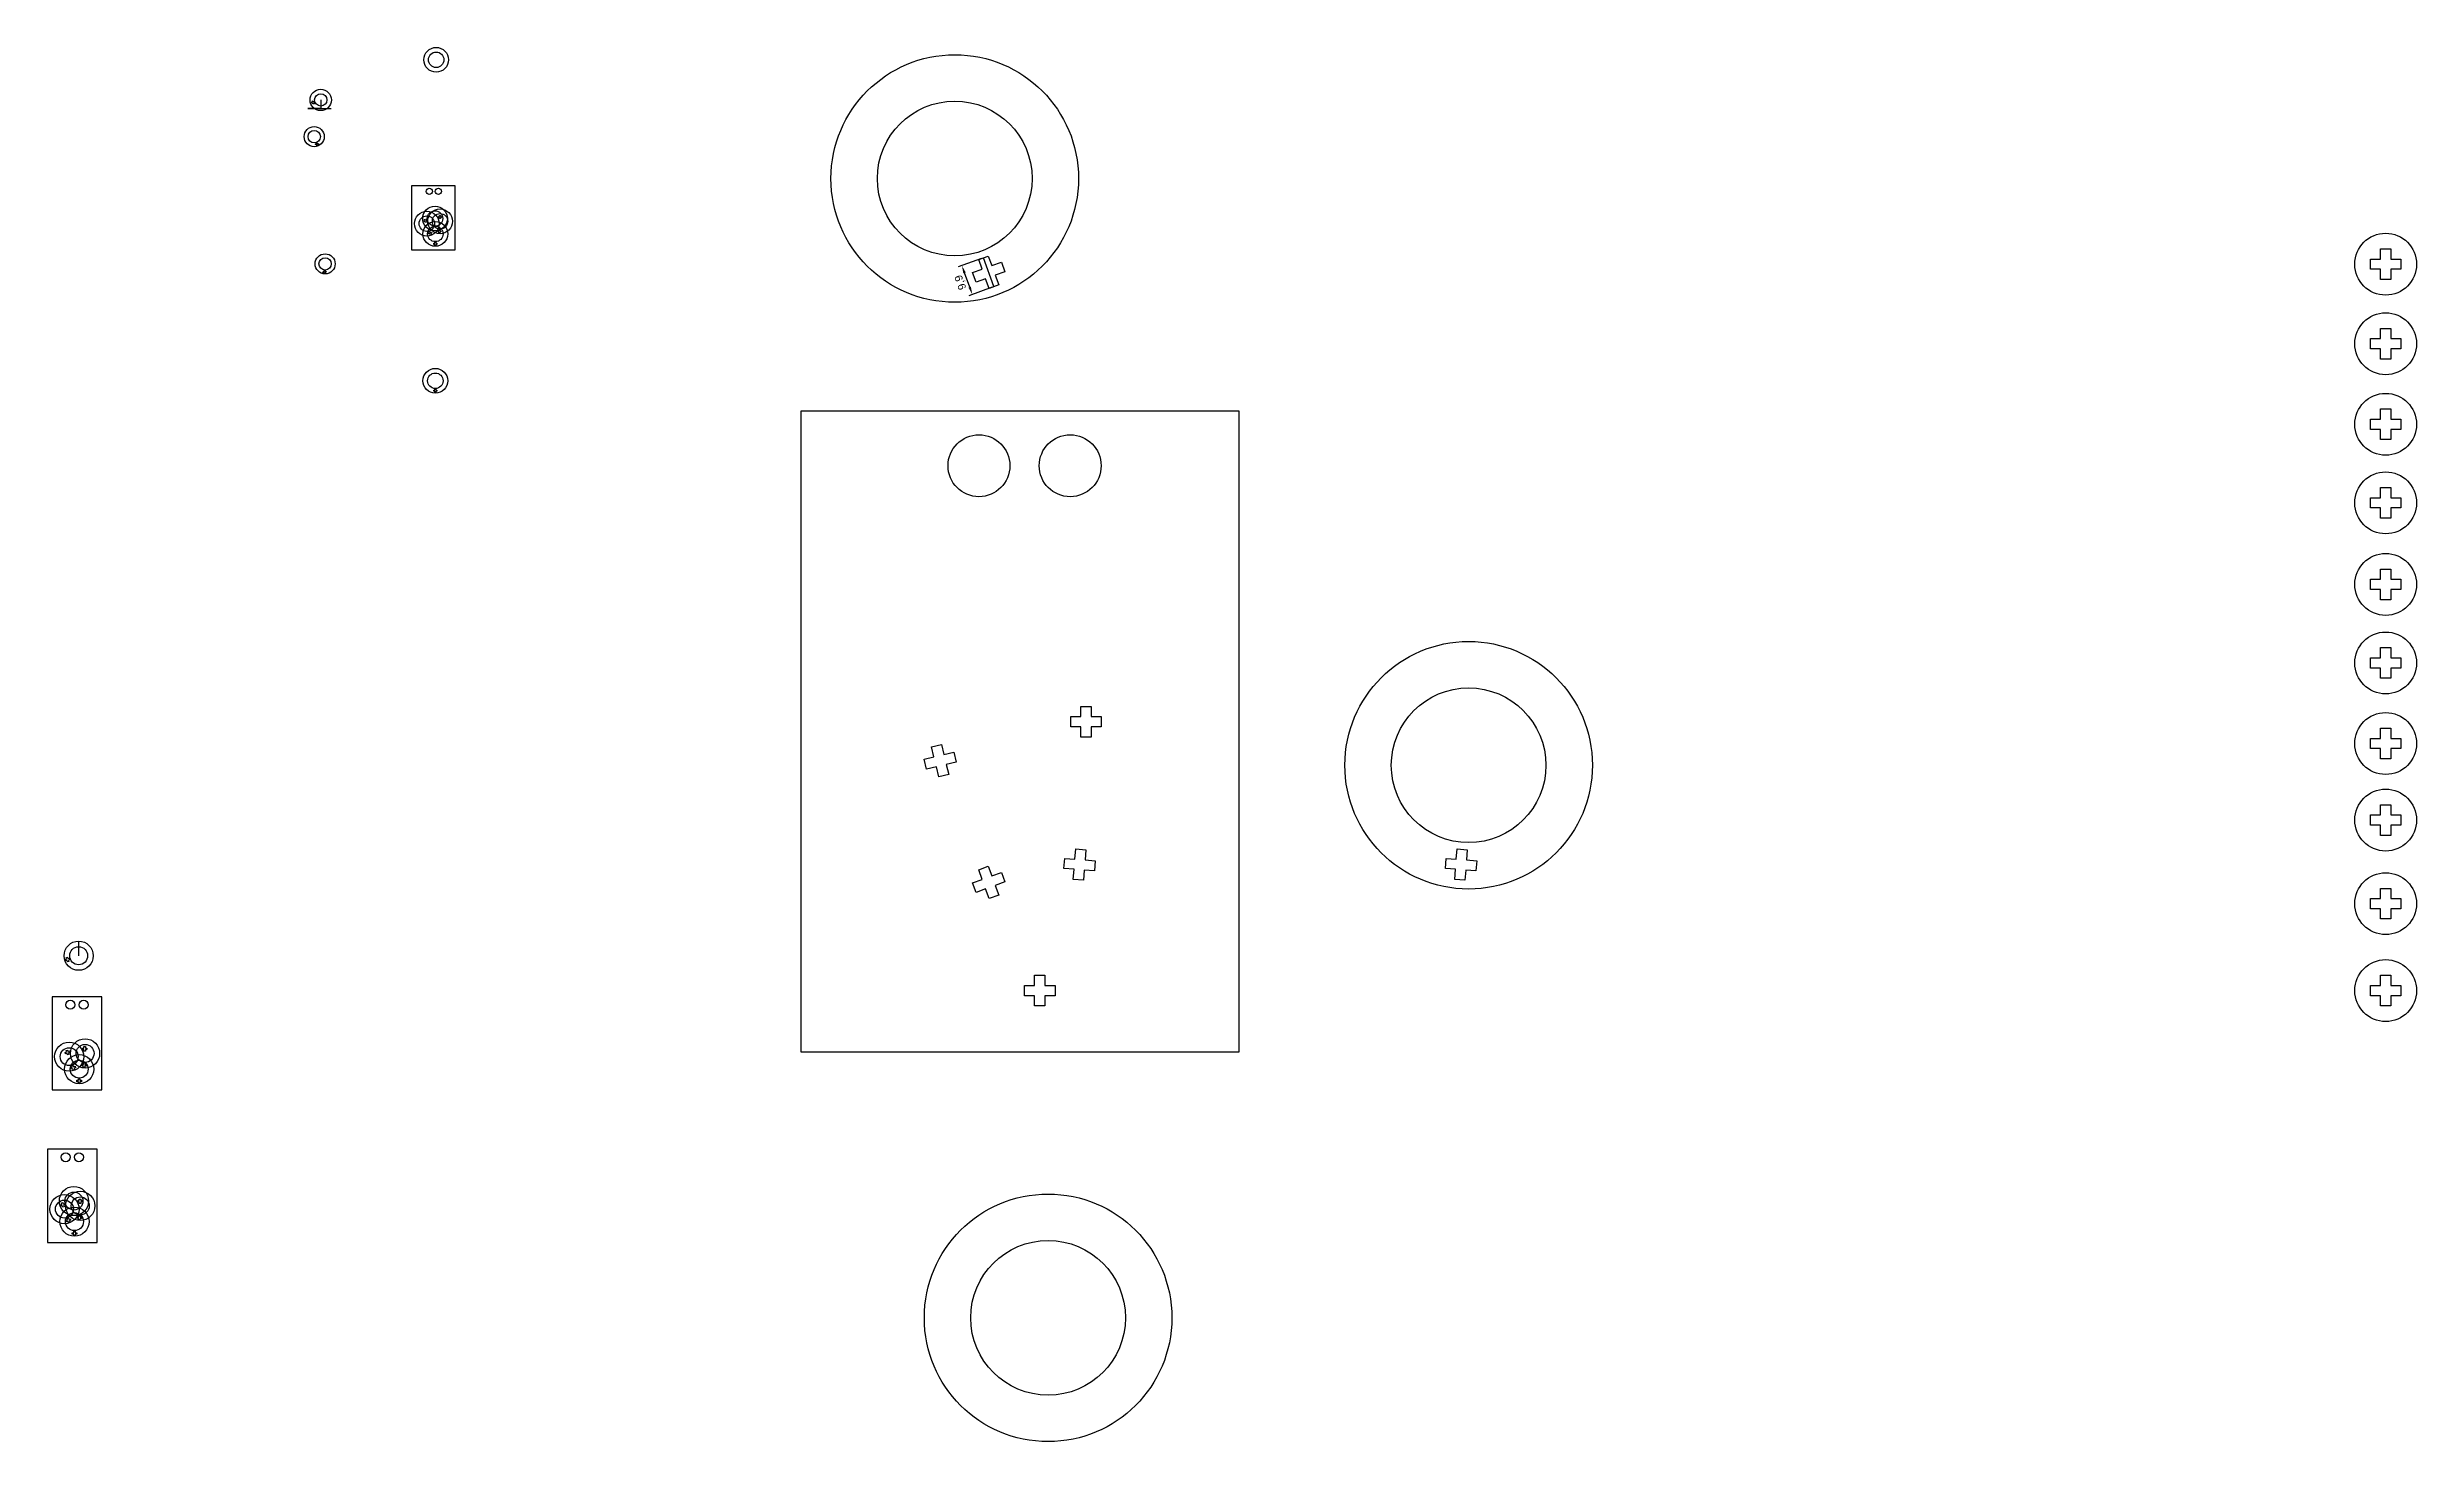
# Model space of a CAD drawing. Header units: centimetres. Extents: x -123 to 1233, y -758 to 1627.
# Drawn here: x -74 to 692, y -758 to -307 of the extents above; entities that cross this region are included whole.
import ezdxf

# ---------------------------------------------------------------- set-up
doc = ezdxf.new("R2010")
doc.units = ezdxf.units.CM
doc.styles.get("Standard").update_dxf_attribs({"font": 'arial.ttf'})
doc.dimstyles.new('ISO-25', dxfattribs={"dimtxt": 2.5, "dimasz": 2.5, "dimexe": 1.25, "dimexo": 0.625, "dimtad": 1, "dimtxsty": 'Standard', "dimcen": 2.5, "dimadec": 0, "dimazin": 0, "dimtfac": 1, "dimtmove": 0, "dimatfit": 3, "dimfxl": 1, "dimarcsym": 0})

# ---------------------------------------------------------------- blocks, each defined once
blk = doc.blocks.new('*D2')
at = {"color": 0, "lineweight": -2, "transparency": 16777216}
for p, q in [((227.98, -375.4), (220.41, -378.15)), ((224.11, -384.68), (222.44, -380.07)), ((231.35, -384.71), (223.79, -387.46))]:
    blk.add_line(p, q, dxfattribs=at)
at = {"color": 0, "transparency": 16777216}
for points in [[(222.05, -380.21), (222.83, -379.93), (221.59, -377.72)], [(223.72, -384.82), (224.5, -384.54), (224.96, -387.03)]]:
    blk.add_solid(points, dxfattribs=at)
at = {"layer": 'Defpoints', "color": 0, "transparency": 16777216}
for p in [(228.57, -375.19, 150), (221.59, -377.72), (231.94, -384.5, 150)]:
    blk.add_point(p, dxfattribs=at)
at = {"color": 0, "transparency": 16777216, "insert": (221.28, -383.1), "char_height": 2.5, "attachment_point": 5, "rotation": 109.92911}
blk.add_mtext('9,9', dxfattribs=at)

msp = doc.modelspace()

# ---------------------------------------------------------------- linework, layer by layer
for p, q in [((14.377, -326.903), (10.168, -326.903)), ((10.168, -326.903), (17.71, -326.903)), ((11.372, -325.037), (11.684, -324.93)), ((11.478, -325.349), (11.372, -325.037)), ((11.791, -325.242), (11.478, -325.349)), ((11.577, -324.618), (11.889, -324.511)), ((11.684, -324.93), (11.577, -324.618)), ((11.897, -325.554), (11.791, -325.242)), ((11.889, -324.511), (11.996, -324.823)), ((12.21, -325.447), (11.897, -325.554)), ((11.996, -324.823), (12.308, -324.716)), ((12.415, -325.028), (12.103, -325.135)), ((12.103, -325.135), (12.21, -325.447)), ((12.308, -324.716), (12.415, -325.028)), ((14.377, -324.183), (14.377, -326.903)), ((12.641, -338.524), (12.952, -338.412)), ((12.754, -338.834), (12.641, -338.524)), ((13.064, -338.722), (12.754, -338.834)), ((12.839, -338.101), (13.149, -337.989)), ((12.952, -338.412), (12.839, -338.101)), ((13.177, -339.032), (13.064, -338.722)), ((13.149, -337.989), (13.262, -338.299)), ((13.487, -338.92), (13.177, -339.032)), ((13.262, -338.299), (13.572, -338.187)), ((13.685, -338.497), (13.374, -338.609)), ((13.374, -338.609), (13.487, -338.92)), ((13.572, -338.187), (13.685, -338.497)), ((47.672, -363.208), (47.992, -363.13)), ((47.672, -363.208), (47.992, -363.13)), ((47.749, -363.529), (47.672, -363.208)), ((47.749, -363.529), (47.672, -363.208)), ((48.07, -363.451), (47.749, -363.529)), ((48.07, -363.451), (47.749, -363.529)), ((47.915, -362.81), (48.235, -362.732)), ((47.915, -362.81), (48.235, -362.732)), ((47.992, -363.13), (47.915, -362.81)), ((47.992, -363.13), (47.915, -362.81)), ((48.148, -363.772), (48.07, -363.451)), ((48.148, -363.772), (48.07, -363.451)), ((48.469, -363.694), (48.148, -363.772)), ((48.469, -363.694), (48.148, -363.772)), ((48.235, -362.732), (48.313, -363.053)), ((48.235, -362.732), (48.313, -363.053)), ((48.313, -363.053), (48.634, -362.975)), ((48.313, -363.053), (48.634, -362.975)), ((48.712, -363.296), (48.391, -363.373)), ((48.712, -363.296), (48.391, -363.373)), ((48.391, -363.373), (48.469, -363.694)), ((48.391, -363.373), (48.469, -363.694)), ((48.634, -362.975), (48.712, -363.296)), ((48.634, -362.975), (48.712, -363.296)), ((49.24, -367.2), (49.55, -367.087)), ((49.24, -367.2), (49.55, -367.087)), ((49.352, -367.51), (49.24, -367.2)), ((49.352, -367.51), (49.24, -367.2)), ((49.662, -367.398), (49.352, -367.51)), ((49.662, -367.398), (49.352, -367.51)), ((49.437, -366.777), (49.748, -366.665)), ((49.437, -366.777), (49.748, -366.665)), ((49.55, -367.087), (49.437, -366.777)), ((49.55, -367.087), (49.437, -366.777)), ((49.775, -367.708), (49.662, -367.398)), ((49.775, -367.708), (49.662, -367.398)), ((49.748, -366.665), (49.86, -366.975)), ((49.748, -366.665), (49.86, -366.975)), ((49.86, -366.975), (50.17, -366.862)), ((49.86, -366.975), (50.17, -366.862)), ((50.283, -367.173), (49.973, -367.285)), ((50.283, -367.173), (49.973, -367.285)), ((49.973, -367.285), (50.085, -367.595)), ((49.973, -367.285), (50.085, -367.595)), ((50.17, -366.862), (50.283, -367.173)), ((50.17, -366.862), (50.283, -367.173)), ((52.193, -366.738), (52.218, -366.409)), ((52.193, -366.738), (52.218, -366.409)), ((52.522, -366.763), (52.193, -366.738)), ((52.522, -366.763), (52.193, -366.738)), ((52.218, -366.409), (52.547, -366.434)), ((52.218, -366.409), (52.547, -366.434)), ((52.41, -362.16), (52.41, -361.83)), ((52.41, -361.83), (52.74, -361.83)), ((52.74, -362.16), (52.41, -362.16)), ((52.496, -367.092), (52.522, -366.763)), ((52.496, -367.092), (52.522, -366.763)), ((52.825, -367.118), (52.496, -367.092)), ((52.825, -367.118), (52.496, -367.092)), ((52.547, -366.434), (52.572, -366.105)), ((52.547, -366.434), (52.572, -366.105)), ((52.572, -366.105), (52.901, -366.13)), ((52.572, -366.105), (52.901, -366.13)), ((52.74, -361.83), (52.74, -361.5)), ((52.74, -361.5), (53.07, -361.5)), ((52.74, -362.49), (52.74, -362.16)), ((53.07, -362.49), (52.74, -362.49)), ((52.851, -366.788), (52.825, -367.118)), ((52.851, -366.788), (52.825, -367.118)), ((53.18, -366.814), (52.851, -366.788)), ((53.18, -366.814), (52.851, -366.788)), ((52.901, -366.13), (52.876, -366.459)), ((52.901, -366.13), (52.876, -366.459)), ((52.876, -366.459), (53.205, -366.485)), ((52.876, -366.459), (53.205, -366.485)), ((53.07, -361.5), (53.07, -361.83)), ((53.07, -361.83), (53.4, -361.83)), ((53.4, -362.16), (53.07, -362.16)), ((53.07, -362.16), (53.07, -362.49)), ((53.205, -366.485), (53.18, -366.814)), ((53.205, -366.485), (53.18, -366.814)), ((53.4, -361.83), (53.4, -362.16)), ((50.085, -367.595), (49.775, -367.708)), ((50.085, -367.595), (49.775, -367.708)), ((50.916, -370.847), (50.916, -370.517)), ((50.916, -370.517), (51.246, -370.517)), ((50.916, -370.847), (50.916, -370.517)), ((50.916, -370.517), (51.246, -370.517)), ((51.246, -370.847), (50.916, -370.847)), ((51.246, -370.847), (50.916, -370.847)), ((51.246, -370.517), (51.246, -370.187)), ((51.246, -370.187), (51.576, -370.187)), ((51.246, -370.517), (51.246, -370.187)), ((51.246, -370.187), (51.576, -370.187)), ((51.246, -371.177), (51.246, -370.847)), ((51.246, -371.177), (51.246, -370.847)), ((51.576, -371.177), (51.246, -371.177)), ((51.576, -371.177), (51.246, -371.177)), ((51.576, -370.187), (51.576, -370.517)), ((51.576, -370.187), (51.576, -370.517)), ((51.576, -370.517), (51.906, -370.517)), ((51.576, -370.517), (51.906, -370.517)), ((51.906, -370.847), (51.576, -370.847)), ((51.576, -370.847), (51.576, -371.177)), ((51.906, -370.847), (51.576, -370.847)), ((51.576, -370.847), (51.576, -371.177)), ((51.906, -370.517), (51.906, -370.847)), ((51.906, -370.517), (51.906, -370.847)), ((231.942, -384.499, 150), (228.568, -375.192, 150)), ((15.085, -379.903), (15.11, -379.574)), ((15.414, -379.929), (15.085, -379.903)), ((15.11, -379.574), (15.439, -379.6)), ((15.389, -380.258), (15.414, -379.929)), ((15.718, -380.283), (15.389, -380.258)), ((15.439, -379.6), (15.465, -379.271)), ((15.465, -379.271), (15.794, -379.296)), ((15.743, -379.954), (15.718, -380.283)), ((16.072, -379.979), (15.743, -379.954)), ((15.794, -379.296), (15.769, -379.625)), ((15.769, -379.625), (16.098, -379.65)), ((16.098, -379.65), (16.072, -379.979)), ((50.916, -418.319), (50.916, -417.989)), ((50.916, -417.989), (51.246, -417.989)), ((51.246, -418.319), (50.916, -418.319)), ((51.246, -417.989), (51.246, -417.659)), ((51.246, -417.659), (51.576, -417.659)), ((51.246, -418.649), (51.246, -418.319)), ((51.576, -418.649), (51.246, -418.649)), ((51.576, -417.659), (51.576, -417.989)), ((51.576, -417.989), (51.906, -417.989)), ((51.906, -418.319), (51.576, -418.319)), ((51.576, -418.319), (51.576, -418.649)), ((51.906, -417.989), (51.906, -418.319)), ((-63.858, -600.736), (-63.858, -596.017)), ((-68.222, -601.976), (-67.769, -601.82)), ((-68.067, -602.429), (-68.222, -601.976)), ((-67.614, -602.274), (-68.067, -602.429)), ((-67.924, -601.367), (-67.47, -601.212)), ((-67.769, -601.82), (-67.924, -601.367)), ((-67.459, -602.727), (-67.614, -602.274)), ((-67.47, -601.212), (-67.315, -601.665)), ((-67.005, -602.572), (-67.459, -602.727)), ((-67.315, -601.665), (-66.862, -601.51)), ((-66.707, -601.964), (-67.16, -602.119)), ((-67.16, -602.119), (-67.005, -602.572)), ((-66.862, -601.51), (-66.707, -601.964)), ((-68.222, -631.976), (-67.769, -631.82)), ((-68.067, -632.429), (-68.222, -631.976)), ((-67.614, -632.274), (-68.067, -632.429)), ((-67.924, -631.367), (-67.47, -631.212)), ((-67.769, -631.82), (-67.924, -631.367)), ((-67.459, -632.727), (-67.614, -632.274)), ((-67.47, -631.212), (-67.315, -631.665)), ((-67.005, -632.572), (-67.459, -632.727)), ((-67.315, -631.665), (-66.862, -631.51)), ((-66.707, -631.964), (-67.16, -632.119)), ((-67.16, -632.119), (-67.005, -632.572)), ((-66.862, -631.51), (-66.707, -631.964)), ((-62.634, -631.048), (-62.634, -630.569)), ((-62.634, -630.569), (-62.155, -630.569)), ((-62.155, -631.048), (-62.634, -631.048)), ((-62.315, -635.855), (-62.278, -635.377)), ((-62.315, -635.855), (-62.278, -635.377)), ((-62.278, -635.377), (-61.801, -635.414)), ((-62.278, -635.377), (-61.801, -635.414)), ((-62.155, -630.569), (-62.155, -630.09)), ((-62.155, -630.09), (-61.676, -630.09)), ((-62.155, -631.528), (-62.155, -631.048)), ((-61.676, -631.528), (-62.155, -631.528)), ((-61.801, -635.414), (-61.837, -635.891)), ((-61.801, -635.414), (-61.837, -635.891)), ((-61.676, -630.09), (-61.676, -630.569)), ((-61.676, -630.569), (-61.196, -630.569)), ((-61.196, -631.048), (-61.676, -631.048)), ((-61.676, -631.048), (-61.676, -631.528)), ((-61.196, -630.569), (-61.196, -631.048)), ((-66.378, -636.957), (-65.928, -636.794)), ((-66.378, -636.957), (-65.928, -636.794)), ((-66.215, -637.408), (-66.378, -636.957)), ((-66.215, -637.408), (-66.378, -636.957)), ((-65.764, -637.245), (-66.215, -637.408)), ((-65.764, -637.245), (-66.215, -637.408)), ((-66.091, -636.344), (-65.641, -636.18)), ((-66.091, -636.344), (-65.641, -636.18)), ((-65.928, -636.794), (-66.091, -636.344)), ((-65.928, -636.794), (-66.091, -636.344)), ((-65.601, -637.695), (-65.764, -637.245)), ((-65.601, -637.695), (-65.764, -637.245)), ((-65.641, -636.18), (-65.477, -636.631)), ((-65.641, -636.18), (-65.477, -636.631)), ((-65.151, -637.532), (-65.601, -637.695)), ((-65.151, -637.532), (-65.601, -637.695)), ((-65.477, -636.631), (-65.027, -636.467)), ((-65.477, -636.631), (-65.027, -636.467)), ((-64.863, -636.918), (-65.314, -637.081)), ((-64.863, -636.918), (-65.314, -637.081)), ((-65.314, -637.081), (-65.151, -637.532)), ((-65.314, -637.081), (-65.151, -637.532)), ((-65.027, -636.467), (-64.863, -636.918)), ((-65.027, -636.467), (-64.863, -636.918)), ((-64.407, -641.451), (-64.407, -640.971)), ((-64.407, -640.971), (-63.928, -640.971)), ((-64.407, -641.451), (-64.407, -640.971)), ((-64.407, -640.971), (-63.928, -640.971)), ((-63.928, -641.451), (-64.407, -641.451)), ((-63.928, -641.451), (-64.407, -641.451)), ((-63.928, -640.971), (-63.928, -640.492)), ((-63.928, -640.492), (-63.448, -640.492)), ((-63.928, -640.971), (-63.928, -640.492)), ((-63.928, -640.492), (-63.448, -640.492)), ((-63.928, -641.93), (-63.928, -641.451)), ((-63.928, -641.93), (-63.928, -641.451)), ((-63.448, -641.93), (-63.928, -641.93)), ((-63.448, -641.93), (-63.928, -641.93)), ((-63.448, -640.492), (-63.448, -640.971)), ((-63.448, -640.492), (-63.448, -640.971)), ((-63.448, -640.971), (-62.969, -640.971)), ((-63.448, -640.971), (-62.969, -640.971)), ((-62.969, -641.451), (-63.448, -641.451)), ((-63.448, -641.451), (-63.448, -641.93)), ((-62.969, -641.451), (-63.448, -641.451)), ((-63.448, -641.451), (-63.448, -641.93)), ((-62.969, -640.971), (-62.969, -641.451)), ((-62.969, -640.971), (-62.969, -641.451)), ((-62.83, -636.296), (-62.793, -635.818)), ((-62.83, -636.296), (-62.793, -635.818)), ((-62.352, -636.332), (-62.83, -636.296)), ((-62.352, -636.332), (-62.83, -636.296)), ((-62.793, -635.818), (-62.315, -635.855)), ((-62.793, -635.818), (-62.315, -635.855)), ((-62.388, -636.81), (-62.352, -636.332)), ((-62.388, -636.81), (-62.352, -636.332)), ((-61.911, -636.847), (-62.388, -636.81)), ((-61.911, -636.847), (-62.388, -636.81)), ((-61.874, -636.369), (-61.911, -636.847)), ((-61.874, -636.369), (-61.911, -636.847)), ((-61.396, -636.406), (-61.874, -636.369)), ((-61.396, -636.406), (-61.874, -636.369)), ((-61.837, -635.891), (-61.36, -635.928)), ((-61.837, -635.891), (-61.36, -635.928)), ((-61.36, -635.928), (-61.396, -636.406)), ((-61.36, -635.928), (-61.396, -636.406)), ((-69.752, -681.246), (-69.299, -681.091)), ((-69.752, -681.246), (-69.299, -681.091)), ((-69.597, -681.7), (-69.752, -681.246)), ((-69.597, -681.7), (-69.752, -681.246)), ((-69.454, -680.638), (-69, -680.483)), ((-69.454, -680.638), (-69, -680.483)), ((-69.299, -681.091), (-69.454, -680.638)), ((-69.299, -681.091), (-69.454, -680.638)), ((-69, -680.483), (-68.845, -680.936)), ((-69, -680.483), (-68.845, -680.936)), ((-68.845, -680.936), (-68.392, -680.781)), ((-68.845, -680.936), (-68.392, -680.781)), ((-68.237, -681.235), (-68.69, -681.39)), ((-68.237, -681.235), (-68.69, -681.39)), ((-68.69, -681.39), (-68.535, -681.843)), ((-68.69, -681.39), (-68.535, -681.843)), ((-68.392, -680.781), (-68.237, -681.235)), ((-68.392, -680.781), (-68.237, -681.235)), ((-64.164, -680.319), (-64.164, -679.84)), ((-64.164, -679.84), (-63.685, -679.84)), ((-63.685, -680.319), (-64.164, -680.319)), ((-63.685, -679.84), (-63.685, -679.361)), ((-63.685, -679.361), (-63.206, -679.361)), ((-63.685, -680.799), (-63.685, -680.319)), ((-63.206, -680.799), (-63.685, -680.799)), ((-63.206, -679.361), (-63.206, -679.84)), ((-63.206, -679.84), (-62.726, -679.84)), ((-62.726, -680.319), (-63.206, -680.319)), ((-63.206, -680.319), (-63.206, -680.799)), ((-62.726, -679.84), (-62.726, -680.319)), ((-69.143, -681.545), (-69.597, -681.7)), ((-69.143, -681.545), (-69.597, -681.7)), ((-68.988, -681.998), (-69.143, -681.545)), ((-68.988, -681.998), (-69.143, -681.545)), ((-68.535, -681.843), (-68.988, -681.998)), ((-68.535, -681.843), (-68.988, -681.998)), ((-67.908, -686.228), (-67.458, -686.065)), ((-67.908, -686.228), (-67.458, -686.065)), ((-67.745, -686.679), (-67.908, -686.228)), ((-67.745, -686.679), (-67.908, -686.228)), ((-67.294, -686.516), (-67.745, -686.679)), ((-67.294, -686.516), (-67.745, -686.679)), ((-67.621, -685.615), (-67.17, -685.451)), ((-67.621, -685.615), (-67.17, -685.451)), ((-67.458, -686.065), (-67.621, -685.615)), ((-67.458, -686.065), (-67.621, -685.615)), ((-67.131, -686.966), (-67.294, -686.516)), ((-67.131, -686.966), (-67.294, -686.516)), ((-67.17, -685.451), (-67.007, -685.902)), ((-67.17, -685.451), (-67.007, -685.902)), ((-66.68, -686.803), (-67.131, -686.966)), ((-66.68, -686.803), (-67.131, -686.966)), ((-67.007, -685.902), (-66.557, -685.738)), ((-67.007, -685.902), (-66.557, -685.738)), ((-66.393, -686.189), (-66.844, -686.352)), ((-66.393, -686.189), (-66.844, -686.352)), ((-66.844, -686.352), (-66.68, -686.803)), ((-66.844, -686.352), (-66.68, -686.803)), ((-66.557, -685.738), (-66.393, -686.189)), ((-66.557, -685.738), (-66.393, -686.189)), ((-64.359, -685.567), (-64.323, -685.089)), ((-64.359, -685.567), (-64.323, -685.089)), ((-63.882, -685.603), (-64.359, -685.567)), ((-63.882, -685.603), (-64.359, -685.567)), ((-64.323, -685.089), (-63.845, -685.126)), ((-64.323, -685.089), (-63.845, -685.126)), ((-63.918, -686.081), (-63.882, -685.603)), ((-63.918, -686.081), (-63.882, -685.603)), ((-63.441, -686.118), (-63.918, -686.081)), ((-63.441, -686.118), (-63.918, -686.081)), ((-63.845, -685.126), (-63.808, -684.648)), ((-63.845, -685.126), (-63.808, -684.648)), ((-63.808, -684.648), (-63.331, -684.685)), ((-63.808, -684.648), (-63.331, -684.685)), ((-63.404, -685.64), (-63.441, -686.118)), ((-63.404, -685.64), (-63.441, -686.118)), ((-62.926, -685.677), (-63.404, -685.64)), ((-62.926, -685.677), (-63.404, -685.64)), ((-63.331, -684.685), (-63.367, -685.162)), ((-63.331, -684.685), (-63.367, -685.162)), ((-63.367, -685.162), (-62.889, -685.199)), ((-63.367, -685.162), (-62.889, -685.199)), ((-62.889, -685.199), (-62.926, -685.677)), ((-62.889, -685.199), (-62.926, -685.677)), ((-65.937, -690.722), (-65.937, -690.242)), ((-65.937, -690.242), (-65.457, -690.242)), ((-65.937, -690.722), (-65.937, -690.242)), ((-65.937, -690.242), (-65.457, -690.242)), ((-65.457, -690.722), (-65.937, -690.722)), ((-65.457, -690.722), (-65.937, -690.722)), ((-65.457, -690.242), (-65.457, -689.763)), ((-65.457, -689.763), (-64.978, -689.763)), ((-65.457, -690.242), (-65.457, -689.763)), ((-65.457, -689.763), (-64.978, -689.763)), ((-65.457, -691.201), (-65.457, -690.722)), ((-65.457, -691.201), (-65.457, -690.722)), ((-64.978, -691.201), (-65.457, -691.201)), ((-64.978, -691.201), (-65.457, -691.201)), ((-64.978, -689.763), (-64.978, -690.242)), ((-64.978, -689.763), (-64.978, -690.242)), ((-64.978, -690.242), (-64.499, -690.242)), ((-64.978, -690.242), (-64.499, -690.242)), ((-64.499, -690.722), (-64.978, -690.722)), ((-64.978, -690.722), (-64.978, -691.201)), ((-64.499, -690.722), (-64.978, -690.722)), ((-64.978, -690.722), (-64.978, -691.201)), ((-64.499, -690.242), (-64.499, -690.722)), ((-64.499, -690.242), (-64.499, -690.722))]:
    msp.add_line(p, q)
at = {"color": 141, "true_color": 0xadddf7}
for p, q in [((227.017, -375.754, 150), (230.119, -374.629, 150)), ((230.119, -374.629, 150), (231.244, -377.732, 150)), ((680.089, -375.611), (680.089, -372.311)), ((680.089, -372.311), (683.389, -372.311)), ((683.389, -372.311), (683.389, -375.611)), ((225.039, -379.981, 150), (228.141, -378.856, 150)), ((226.164, -383.084, 150), (225.039, -379.981, 150)), ((229.266, -381.959, 150), (226.164, -383.084, 150)), ((228.141, -378.856, 150), (227.017, -375.754, 150)), ((230.391, -385.061, 150), (229.266, -381.959, 150)), ((231.244, -377.732, 150), (234.346, -376.607, 150)), ((235.471, -379.709, 150), (232.369, -380.834, 150)), ((232.369, -380.834, 150), (233.493, -383.936, 150)), ((234.346, -376.607, 150), (235.471, -379.709, 150)), ((676.789, -378.911), (676.789, -375.611)), ((676.789, -375.611), (680.089, -375.611)), ((680.089, -378.911), (676.789, -378.911)), ((680.089, -382.211), (680.089, -378.911)), ((683.389, -382.211), (680.089, -382.211)), ((683.389, -375.611), (686.689, -375.611)), ((686.689, -378.911), (683.389, -378.911)), ((683.389, -378.911), (683.389, -382.211)), ((686.689, -375.611), (686.689, -378.911)), ((233.493, -383.936, 150), (230.391, -385.061, 150)), ((680.089, -401.32), (680.089, -398.02)), ((680.089, -398.02), (683.389, -398.02)), ((683.389, -398.02), (683.389, -401.32)), ((676.789, -404.62), (676.789, -401.32)), ((676.789, -401.32), (680.089, -401.32)), ((680.089, -404.62), (676.789, -404.62)), ((680.089, -407.92), (680.089, -404.62)), ((683.389, -401.32), (686.689, -401.32)), ((686.689, -404.62), (683.389, -404.62)), ((683.389, -404.62), (683.389, -407.92)), ((686.689, -401.32), (686.689, -404.62)), ((683.389, -407.92), (680.089, -407.92)), ((676.789, -430.654), (676.789, -427.354)), ((676.789, -427.354), (680.089, -427.354)), ((680.089, -427.354), (680.089, -424.054)), ((680.089, -424.054), (683.389, -424.054)), ((683.389, -424.054), (683.389, -427.354)), ((683.389, -427.354), (686.689, -427.354)), ((686.689, -427.354), (686.689, -430.654)), ((680.089, -430.654), (676.789, -430.654)), ((680.089, -433.954), (680.089, -430.654)), ((683.389, -433.954), (680.089, -433.954)), ((686.689, -430.654), (683.389, -430.654)), ((683.389, -430.654), (683.389, -433.954)), ((680.089, -452.737), (680.089, -449.437)), ((680.089, -449.437), (683.389, -449.437)), ((683.389, -449.437), (683.389, -452.737)), ((676.789, -456.037), (676.789, -452.737)), ((676.789, -452.737), (680.089, -452.737)), ((680.089, -456.037), (676.789, -456.037)), ((680.089, -459.337), (680.089, -456.037)), ((683.389, -459.337), (680.089, -459.337)), ((683.389, -452.737), (686.689, -452.737)), ((686.689, -456.037), (683.389, -456.037)), ((683.389, -456.037), (683.389, -459.337)), ((686.689, -452.737), (686.689, -456.037)), ((676.789, -482.397), (676.789, -479.097)), ((676.789, -479.097), (680.089, -479.097)), ((680.089, -479.097), (680.089, -475.797)), ((680.089, -475.797), (683.389, -475.797)), ((683.389, -475.797), (683.389, -479.097)), ((683.389, -479.097), (686.689, -479.097)), ((686.689, -479.097), (686.689, -482.397)), ((680.089, -482.397), (676.789, -482.397)), ((680.089, -485.697), (680.089, -482.397)), ((683.389, -485.697), (680.089, -485.697)), ((686.689, -482.397), (683.389, -482.397)), ((683.389, -482.397), (683.389, -485.697)), ((676.789, -507.78), (676.789, -504.48)), ((676.789, -504.48), (680.089, -504.48)), ((680.089, -504.48), (680.089, -501.18)), ((680.089, -501.18), (683.389, -501.18)), ((683.389, -501.18), (683.389, -504.48)), ((683.389, -504.48), (686.689, -504.48)), ((686.689, -504.48), (686.689, -507.78)), ((680.089, -507.78), (676.789, -507.78)), ((680.089, -511.08), (680.089, -507.78)), ((683.389, -511.08), (680.089, -511.08)), ((686.689, -507.78), (683.389, -507.78)), ((683.389, -507.78), (683.389, -511.08)), ((260.047, -523.473), (260.047, -520.173)), ((260.047, -520.173), (263.347, -520.173)), ((263.347, -520.173), (263.347, -523.473)), ((256.747, -526.773), (256.747, -523.473)), ((256.747, -523.473), (260.047, -523.473)), ((260.047, -526.773), (256.747, -526.773)), ((260.047, -530.073), (260.047, -526.773)), ((263.347, -523.473), (266.647, -523.473)), ((266.647, -526.773), (263.347, -526.773)), ((263.347, -526.773), (263.347, -530.073)), ((266.647, -523.473), (266.647, -526.773)), ((680.089, -530.515), (680.089, -527.215)), ((680.089, -527.215), (683.389, -527.215)), ((683.389, -527.215), (683.389, -530.515)), ((211.79, -533.274), (214.997, -532.497)), ((212.567, -536.481), (211.79, -533.274)), ((214.997, -532.497), (215.774, -535.704)), ((215.774, -535.704), (218.981, -534.927)), ((218.981, -534.927), (219.758, -538.134)), ((263.347, -530.073), (260.047, -530.073)), ((676.789, -533.815), (676.789, -530.515)), ((676.789, -530.515), (680.089, -530.515)), ((680.089, -533.815), (676.789, -533.815)), ((680.089, -537.115), (680.089, -533.815)), ((683.389, -530.515), (686.689, -530.515)), ((686.689, -533.815), (683.389, -533.815)), ((683.389, -533.815), (683.389, -537.115)), ((686.689, -530.515), (686.689, -533.815)), ((209.359, -537.258), (212.567, -536.481)), ((210.136, -540.465), (209.359, -537.258)), ((213.343, -539.688), (210.136, -540.465)), ((214.12, -542.895), (213.343, -539.688)), ((217.327, -542.119), (214.12, -542.895)), ((219.758, -538.134), (216.551, -538.911)), ((216.551, -538.911), (217.327, -542.119)), ((683.389, -537.115), (680.089, -537.115)), ((676.789, -558.547), (676.789, -555.247)), ((676.789, -555.247), (680.089, -555.247)), ((680.089, -558.547), (676.789, -558.547)), ((680.089, -555.247), (680.089, -551.947)), ((680.089, -551.947), (683.389, -551.947)), ((680.089, -561.847), (680.089, -558.547)), ((683.389, -551.947), (683.389, -555.247)), ((683.389, -555.247), (686.689, -555.247)), ((686.689, -558.547), (683.389, -558.547)), ((683.389, -558.547), (683.389, -561.847)), ((686.689, -555.247), (686.689, -558.547)), ((258.11, -569.519), (258.363, -566.229)), ((258.363, -566.229), (261.653, -566.481)), ((261.653, -566.481), (261.401, -569.771)), ((381.38, -569.519, 90), (381.632, -566.229, 90)), ((381.632, -566.229, 90), (384.923, -566.481, 90)), ((384.923, -566.481, 90), (384.67, -569.771, 90)), ((683.389, -561.847), (680.089, -561.847)), ((227.017, -572.949), (230.119, -571.824)), ((228.141, -576.051), (227.017, -572.949)), ((230.119, -571.824), (231.244, -574.926)), ((231.244, -574.926), (234.346, -573.801)), ((234.346, -573.801), (235.471, -576.904)), ((254.568, -572.557), (254.82, -569.267)), ((257.858, -572.809), (254.568, -572.557)), ((254.82, -569.267), (258.11, -569.519)), ((257.605, -576.1), (257.858, -572.809)), ((261.148, -573.062), (260.896, -576.352)), ((264.439, -573.314), (261.148, -573.062)), ((261.401, -569.771), (264.691, -570.024)), ((264.691, -570.024), (264.439, -573.314)), ((377.837, -572.557, 90), (378.089, -569.267, 90)), ((381.127, -572.809, 90), (377.837, -572.557, 90)), ((378.089, -569.267, 90), (381.38, -569.519, 90)), ((380.875, -576.1, 90), (381.127, -572.809, 90)), ((384.418, -573.062, 90), (384.165, -576.352, 90)), ((387.708, -573.314, 90), (384.418, -573.062, 90)), ((384.67, -569.771, 90), (387.96, -570.024, 90)), ((387.96, -570.024, 90), (387.708, -573.314, 90)), ((225.039, -577.176), (228.141, -576.051)), ((226.164, -580.278), (225.039, -577.176)), ((229.266, -579.153), (226.164, -580.278)), ((230.391, -582.256), (229.266, -579.153)), ((233.493, -581.131), (230.391, -582.256)), ((235.471, -576.904), (232.369, -578.028)), ((232.369, -578.028), (233.493, -581.131)), ((260.896, -576.352), (257.605, -576.1)), ((384.165, -576.352, 90), (380.875, -576.1, 90)), ((680.089, -582.258), (680.089, -578.958)), ((680.089, -578.958), (683.389, -578.958)), ((683.389, -578.958), (683.389, -582.258)), ((676.789, -585.558), (676.789, -582.258)), ((676.789, -582.258), (680.089, -582.258)), ((680.089, -585.558), (676.789, -585.558)), ((680.089, -588.858), (680.089, -585.558)), ((683.389, -588.858), (680.089, -588.858)), ((683.389, -582.258), (686.689, -582.258)), ((686.689, -585.558), (683.389, -585.558)), ((683.389, -585.558), (683.389, -588.858)), ((686.689, -582.258), (686.689, -585.558)), ((241.799, -613.645), (241.799, -610.345)), ((241.799, -610.345), (245.099, -610.345)), ((245.099, -610.345), (245.099, -607.045)), ((245.099, -607.045), (248.399, -607.045)), ((248.399, -607.045), (248.399, -610.345)), ((248.399, -610.345), (251.699, -610.345)), ((251.699, -610.345), (251.699, -613.645)), ((676.789, -613.645), (676.789, -610.345)), ((676.789, -610.345), (680.089, -610.345)), ((680.089, -610.345), (680.089, -607.045)), ((680.089, -607.045), (683.389, -607.045)), ((683.389, -607.045), (683.389, -610.345)), ((683.389, -610.345), (686.689, -610.345)), ((686.689, -610.345), (686.689, -613.645)), ((245.099, -613.645), (241.799, -613.645)), ((245.099, -616.945), (245.099, -613.645)), ((248.399, -616.945), (245.099, -616.945)), ((251.699, -613.645), (248.399, -613.645)), ((248.399, -613.645), (248.399, -616.945)), ((680.089, -613.645), (676.789, -613.645)), ((680.089, -616.945), (680.089, -613.645)), ((683.389, -616.945), (680.089, -616.945)), ((686.689, -613.645), (683.389, -613.645)), ((683.389, -613.645), (683.389, -616.945))]:
    msp.add_line(p, q, dxfattribs=at)
for points in [[(43.692, -351.957), (43.692, -372.665), (57.851, -372.665), (57.851, -351.957)], [(169.565, -424.745), (169.565, -631.83), (311.157, -631.83), (311.157, -424.745)], [(-72.439, -614.021), (-72.439, -644.091), (-56.36, -644.091), (-56.36, -614.021)], [(-73.969, -663.292), (-73.969, -693.362), (-57.89, -693.362), (-57.89, -663.292)]]:
    msp.add_lwpolyline(points, close=True)
for centre, radius in [((51.681, -311.197, 15), 4), ((219.279, -349.574, 150), 40), ((14.377, -324.183), 3.44), ((14.377, -324.183), 2), ((12.268, -336.043), 3.25), ((12.268, -336.043), 2), ((51.321, -362.494), 4), ((49.447, -353.721), 1), ((52.945, -363.401), 4), ((52.395, -353.721), 1), ((48.664, -364.159), 4), ((48.664, -364.159), 2.5), ((51.411, -367.462), 4), ((51.321, -362.494), 2.5), ((51.411, -367.462), 2.5), ((52.945, -363.401), 2.5), ((681.739, -377.261), 10), ((15.792, -377.16), 3.25), ((15.792, -377.16), 2), ((681.739, -402.97), 10), ((51.411, -414.934), 4), ((51.411, -414.934), 2.5), ((681.739, -429.004), 10), ((681.739, -454.387), 10), ((681.739, -480.747), 10), ((681.739, -506.13), 10), ((385.362, -539.185, 90), 40), ((681.739, -532.165), 10), ((681.739, -556.897), 10), ((681.739, -583.908), 10), ((-63.858, -600.736), 4.719), ((-63.858, -600.736), 2.904), ((681.739, -611.995), 10), ((-66.54, -616.583), 1.452), ((-62.259, -616.583), 1.452), ((-61.803, -632.311), 4.719), ((-66.92, -633.354), 4.719), ((-66.92, -633.354), 2.904), ((-63.688, -637.399), 4.719), ((-63.688, -637.399), 2.904), ((-61.803, -632.311), 2.904), ((-68.07, -665.854), 1.452), ((-63.789, -665.854), 1.452), ((-68.45, -682.625), 4.719), ((-68.45, -682.625), 2.904), ((-65.388, -680.007), 4.719), ((-65.388, -680.007), 2.904), ((-63.333, -681.582), 4.719), ((-63.333, -681.582), 2.904), ((249.451, -717.754, 150), 40), ((-65.218, -686.67), 4.719), ((-65.218, -686.67), 2.904)]:
    msp.add_circle(centre, radius)
for centre, radius in [((51.681, -311.197, 15), 2.5), ((219.279, -349.574, 150), 25), ((227.108, -442.392), 10), ((256.588, -442.392), 10), ((385.362, -539.185, 90), 25), ((249.451, -717.754, 150), 25)]:
    msp.add_circle(centre, radius, dxfattribs=at)

# ---------------------------------------------------------------- dimensions: what is measured, and where the dimension line sits
dim = msp.add_aligned_dim(p1=(231.942, -384.499, 150), p2=(228.568, -375.192, 150), distance=7.423, dimstyle='ISO-25')
dim.commit()
dim.dimension.update_dxf_attribs({"geometry": '*D2', "text_midpoint": (221.276, -383.101)})

doc.saveas('drawing.dxf')
